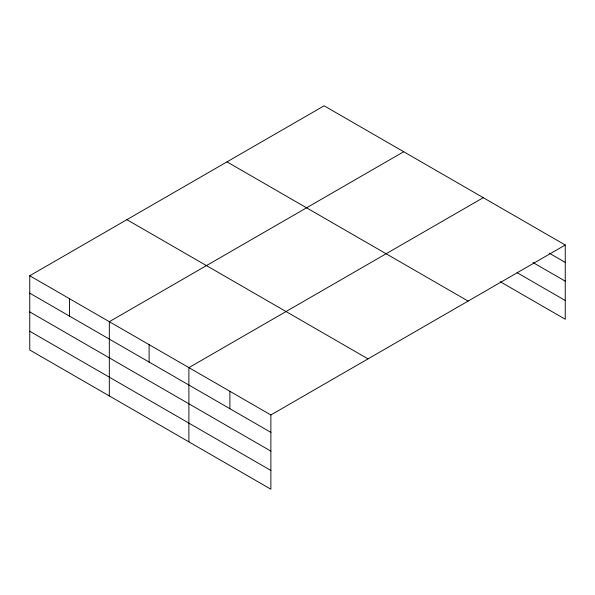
<?xml version="1.0" encoding="UTF-8"?>
<svg xmlns="http://www.w3.org/2000/svg" width="595" height="595" viewBox="0 0 595 595"><rect width="100%" height="100%" fill="white"/><g stroke="black" fill="none" stroke-linecap="round" stroke-linejoin="round"><path stroke-width="0.89" d="M565.25 245.006L324.126 105.791L29.75 275.745L29.75 349.994L270.874 489.209L270.874 414.96L565.25 245.006L565.25 319.255L500.15 281.666M403.7 151.732L109.324 321.687L109.324 395.935M483.266 197.674L188.89 367.628L188.89 441.877M549.178 253.128L565.25 262.41M533.098 262.611L565.25 281.167M517.025 272.651L565.25 300.497M226.985 161.877L468.109 301.092M126.891 219.667L368.015 358.874M29.75 275.745L270.874 414.96M29.75 293.157L270.874 432.364M29.75 311.914L270.874 451.122M29.75 331.237L270.874 470.452M229.886 391.294L229.886 408.698M149.107 344.661L149.107 362.065M69.533 298.72L69.533 316.124"/></g></svg>
